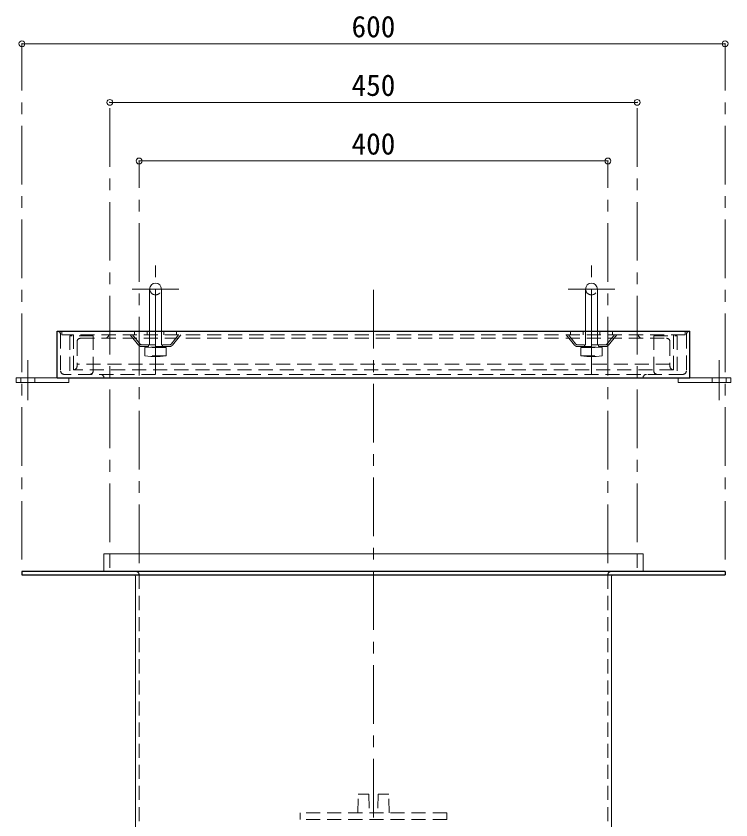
# Model space of a CAD drawing. Units: millimetres at full size, sheet at 1:10. Extents: x -2126 to 1924, y -1326 to 1484.
# Drawn here: x 169 to 779, y -528 to 158 of the extents above; entities that cross this region are included whole.
import ezdxf
from ezdxf.enums import TextEntityAlignment as Align

# ---------------------------------------------------------------- set-up
doc = ezdxf.new("R2010")
doc.units = ezdxf.units.MM
doc.header["$LTSCALE"] = 10
doc.header["$PDMODE"] = 32
doc.header["$PDSIZE"] = 5
doc.linetypes.add('CHAIN1', pattern=[8, 5, -1, 1, -1])
doc.linetypes.add('DASHED1', pattern=[1.8, 1.2, -0.6])
doc.layers.add('0-0_ﾚｲﾔ1', color=4, linetype='Continuous', lineweight=9)
doc.styles.add('ＭＳ ゴシック', font='')
doc.styles.get('ＭＳ ゴシック').set_extended_font_data('MS Gothic')

msp = doc.modelspace()

# ---------------------------------------------------------------- linework, layer by layer
at = {"layer": '0-0_ﾚｲﾔ1'}
for p, q in [((173.78, 134.05), (773.78, 134.05)), ((698.78, 84.05), (248.78, 84.05)), ((673.78, 34.05), (273.78, 34.05)), ((282.78, -75.15), (282.78, -110.95)), ((292.78, -75.15), (292.78, -110.95)), ((654.78, -75.15), (654.78, -110.95)), ((664.78, -75.15), (664.78, -110.95)), ((203.78, -150.95), (168.78, -150.95)), ((168.78, -154.95), (168.78, -150.95)), ((213.78, -154.95), (168.78, -154.95)), ((213.78, -154.95), (213.78, -150.95)), ((733.78, -154.95), (733.78, -150.95)), ((743.78, -150.95), (778.78, -150.95))]:
    msp.add_line(p, q, dxfattribs=at)
at = {"layer": '0-0_ﾚｲﾔ1', "linetype": 'CHAIN1'}
for p, q in [((173.78, -305.95), (173.78, 134.05)), ((773.78, -305.95), (773.78, 134.05)), ((248.78, -290.95), (248.78, 84.05)), ((698.78, -290.95), (698.78, 84.05)), ((273.78, -308.95), (273.78, 34.05)), ((673.78, -308.95), (673.78, 34.05)), ((287.78, -125.15), (287.78, -55.15)), ((659.78, -125.15), (659.78, -55.15)), ((267.78, -75.15), (307.78, -75.15)), ((679.78, -75.15), (639.78, -75.15)), ((473.78, -75.95), (473.78, -1053.95)), ((178.78, -169.95), (178.78, -135.95)), ((287.78, -147.65), (287.78, -132.15)), ((659.78, -147.65), (659.78, -132.15)), ((768.78, -169.95), (768.78, -135.95))]:
    msp.add_line(p, q, dxfattribs=at)
at = {"layer": '0-0_ﾚｲﾔ1', "color": 5, "lineweight": 25}
for p, q in [((203.78, -110.95), (743.78, -110.95)), ((203.78, -150.95), (203.78, -110.95)), ((743.78, -150.95), (743.78, -110.95)), ((203.78, -150.95), (743.78, -150.95)), ((173.78, -315.95), (173.78, -318.95)), ((773.78, -315.95), (173.78, -315.95)), ((173.78, -318.95), (773.78, -318.95)), ((773.78, -315.95), (773.78, -318.95))]:
    msp.add_line(p, q, dxfattribs=at)
at = {"layer": '0-0_ﾚｲﾔ1', "color": 7, "linetype": 'DASHED1', "lineweight": 18}
for p, q in [((206.78, -113.95), (206.78, -144.95)), ((740.78, -113.95), (740.78, -144.95)), ((737.78, -147.95), (209.78, -147.95))]:
    msp.add_line(p, q, dxfattribs=at)
at = {"layer": '0-0_ﾚｲﾔ1', "linetype": 'DASHED1'}
for p, q in [((207.78, -110.95), (207.78, -114.15)), ((739.78, -114.15), (207.78, -114.15)), ((217.78, -114.15), (217.78, -147.95)), ((234.58, -144.95), (234.58, -114.95)), ((273.38, -123.03), (266.28, -114.15)), ((274.55, -122.09), (268.21, -114.15)), ((269.78, -110.95), (269.78, -114.15)), ((280.78, -110.95), (280.78, -114.15)), ((282.78, -110.95), (282.78, -124.75)), ((292.78, -110.95), (292.78, -124.75)), ((294.78, -110.95), (294.78, -114.15)), ((301.01, -122.09), (307.36, -114.15)), ((302.19, -123.03), (309.28, -114.15)), ((305.78, -110.95), (305.78, -114.15)), ((645.38, -123.03), (638.28, -114.15)), ((646.55, -122.09), (640.21, -114.15)), ((641.78, -110.95), (641.78, -114.15)), ((652.78, -110.95), (652.78, -114.15)), ((654.78, -110.95), (654.78, -124.75)), ((664.78, -110.95), (664.78, -124.75)), ((666.78, -110.95), (666.78, -114.15)), ((673.01, -122.09), (679.36, -114.15)), ((674.19, -123.03), (681.28, -114.15)), ((677.78, -110.95), (677.78, -114.15)), ((712.98, -144.95), (712.98, -114.95)), ((729.78, -114.15), (729.78, -147.95)), ((739.78, -110.95), (739.78, -114.15)), ((220.78, -120.15), (220.78, -141.15)), ((223.78, -117.15), (723.78, -117.15)), ((275.73, -122.65), (299.84, -122.65)), ((281.78, -122.65), (281.78, -124.15)), ((293.78, -122.65), (293.78, -124.15)), ((671.84, -122.65), (647.73, -122.65)), ((653.78, -122.65), (653.78, -124.15)), ((665.78, -122.65), (665.78, -124.15)), ((726.78, -120.15), (726.78, -141.15)), ((299.84, -124.15), (275.73, -124.15)), ((278.78, -125.15), (283.78, -124.65)), ((278.78, -132.15), (278.78, -125.15)), ((296.78, -125.15), (278.78, -125.15)), ((283.78, -124.65), (287.78, -125.15)), ((291.78, -124.65), (283.78, -124.65)), ((287.78, -125.15), (291.78, -124.65)), ((287.78, -125.15), (287.78, -132.15)), ((291.78, -124.65), (296.78, -125.15)), ((296.78, -132.15), (296.78, -125.15)), ((647.73, -124.15), (671.84, -124.15)), ((655.78, -124.65), (650.78, -125.15)), ((650.78, -125.15), (668.78, -125.15)), ((650.78, -132.15), (650.78, -125.15)), ((655.78, -124.65), (663.78, -124.65)), ((659.78, -125.15), (655.78, -124.65)), ((663.78, -124.65), (659.78, -125.15)), ((659.78, -125.15), (659.78, -132.15)), ((668.78, -125.15), (663.78, -124.65)), ((668.78, -132.15), (668.78, -125.15)), ((283.78, -132.65), (278.78, -132.15)), ((296.78, -132.15), (278.78, -132.15)), ((287.78, -132.15), (283.78, -132.65)), ((291.78, -132.65), (283.78, -132.65)), ((291.78, -132.65), (287.78, -132.15)), ((296.78, -132.15), (291.78, -132.65)), ((650.78, -132.15), (655.78, -132.65)), ((650.78, -132.15), (668.78, -132.15)), ((655.78, -132.65), (659.78, -132.15)), ((655.78, -132.65), (663.78, -132.65)), ((659.78, -132.15), (663.78, -132.65)), ((663.78, -132.65), (668.78, -132.15)), ((726.78, -139.15), (220.78, -139.15)), ((729.78, -144.15), (217.78, -144.15)), ((172.78, -154.95), (172.78, -150.95)), ((184.78, -154.95), (184.78, -150.95)), ((762.78, -154.95), (762.78, -150.95)), ((774.78, -154.95), (774.78, -150.95)), ((248.78, -300.95), (248.78, -315.95)), ((698.78, -300.95), (698.78, -315.95)), ((273.78, -318.95), (273.78, -1015.95)), ((673.78, -318.95), (673.78, -1015.95)), ((460.28, -521.95), (460.78, -505.95)), ((469.78, -505.95), (460.78, -505.95)), ((469.78, -505.95), (470.28, -521.95)), ((477.78, -505.95), (477.28, -521.95)), ((477.78, -505.95), (486.78, -505.95)), ((487.28, -521.95), (486.78, -505.95)), ((536.28, -521.95), (411.28, -521.95)), ((536.28, -527.45), (536.28, -521.95))]:
    msp.add_line(p, q, dxfattribs=at)
at = {"layer": '0-0_ﾚｲﾔ1', "color": 7, "lineweight": 18}
for p, q in [((243.78, -300.95), (243.78, -315.95)), ((703.78, -300.95), (243.78, -300.95)), ((703.78, -300.95), (703.78, -315.95)), ((270.78, -320.45), (270.78, -1018.95)), ((676.78, -320.45), (676.78, -1018.95))]:
    msp.add_line(p, q, dxfattribs=at)
at = {"layer": '0-0_ﾚｲﾔ1', "linetype": 'DASHED1'}
for points in [[(234.58, -114.95), (214.58, -114.95), (214.58, -147.95)], [(712.98, -114.95), (732.98, -114.95), (732.98, -147.95)], [(536.28, -527.45), (411.28, -527.45), (411.28, -521.95)]]:
    msp.add_lwpolyline(points, dxfattribs=at)
at = {"layer": '0-0_ﾚｲﾔ1'}
msp.add_lwpolyline([(733.78, -154.95), (778.78, -154.95), (778.78, -150.95)], dxfattribs=at)
for centre in [(287.78, -75.15), (659.78, -75.15)]:
    msp.add_arc(centre, 5, 0, 180, dxfattribs=at)
at = {"layer": '0-0_ﾚｲﾔ1', "linetype": 'DASHED1'}
for centre, radius, start, end in [((287.78, -75.15), 5, 180, 0), ((659.78, -75.15), 5, 180, 0), ((244.78, -114.15), 3, 270, 0), ((702.78, -114.15), 3, 180, 270), ((223.78, -120.15), 3, 90, 180), ((275.73, -121.15), 3, 218.65981, 270), ((275.73, -121.15), 1.5, 218.65981, 270), ((299.84, -121.15), 1.5, 270, 321.34019), ((299.84, -121.15), 3, 270, 321.34019), ((647.73, -121.15), 3, 218.65981, 270), ((647.73, -121.15), 1.5, 218.65981, 270), ((671.84, -121.15), 1.5, 270, 321.34019), ((671.84, -121.15), 3, 270, 321.34019), ((723.78, -120.15), 3, 0, 90), ((217.78, -141.15), 3, 270, 0), ((729.78, -141.15), 3, 180, 270), ((231.58, -144.95), 3, 270, 0), ((715.98, -144.95), 3, 180, 270), ((270.78, -318.95), 3, 0, 90), ((676.78, -318.95), 3, 90, 180)]:
    msp.add_arc(centre, radius, start, end, dxfattribs=at)
at = {"layer": '0-0_ﾚｲﾔ1', "color": 7, "linetype": 'DASHED1', "lineweight": 18}
for centre, start, end in [((203.78, -113.95), 0, 90), ((743.78, -113.95), 90, 180), ((209.78, -144.95), 180, 270), ((240.78, -150.95), 0, 90), ((706.78, -150.95), 90, 180), ((737.78, -144.95), 270, 0)]:
    msp.add_arc(centre, 3, start, end, dxfattribs=at)
at = {"layer": '0-0_ﾚｲﾔ1', "color": 7, "lineweight": 18}
for centre, start, end in [((269.28, -320.45), 0, 90), ((678.28, -320.45), 90, 180)]:
    msp.add_arc(centre, 1.5, start, end, dxfattribs=at)
at = {"layer": '0-0_ﾚｲﾔ1', "color": 1}
for p in [(173.78, 134.05), (773.78, 134.05), (248.78, 84.05), (698.78, 84.05), (273.78, 34.05), (673.78, 34.05)]:
    msp.add_point(p, dxfattribs=at)

# ---------------------------------------------------------------- texts
at = {"layer": '0-0_ﾚｲﾔ1', "color": 7, "style": 'ＭＳ ゴシック'}
for s, p in [('600', (455.03, 134.05)), ('450', (455.03, 84.05)), ('400', (455.03, 34.05))]:
    msp.add_text(s, height=18.33, dxfattribs=at).set_placement(p, align=Align.BOTTOM_LEFT)

doc.saveas('drawing.dxf')
